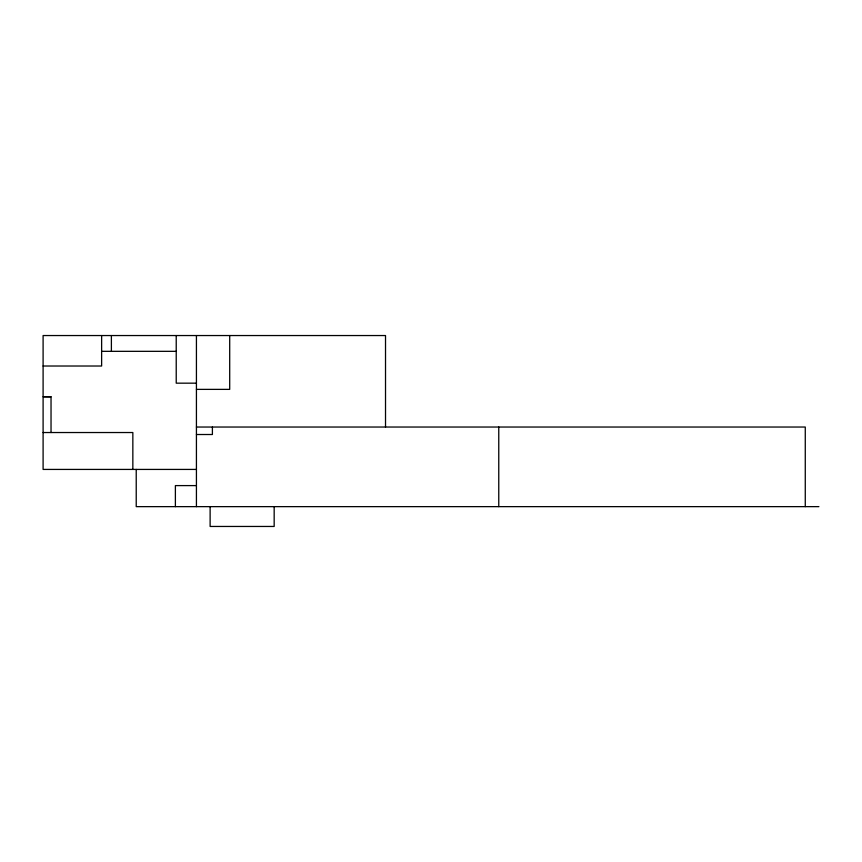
<?xml version="1.0" encoding="UTF-8"?>
<svg xmlns="http://www.w3.org/2000/svg" width="862" height="862" viewBox="0 0 862 862"><rect width="100%" height="100%" fill="white"/><g stroke="black" fill="none" stroke-linecap="round" stroke-linejoin="round"><path stroke-width="1.29" d="M101.63 351.33L176.225 351.33M43.1 366.016L101.63 366.016L101.63 335.544M196.428 383.17L176.225 383.17L176.225 335.544M196.428 389.376L229.701 389.376L229.701 335.544M51.03 396.757L43.1 396.757L51.03 396.843L51.03 432.53M196.428 427.035L805.27 427.035L805.27 506.64M43.1 432.53L132.845 432.53L132.845 469.424M196.428 434.513L212.397 434.513L212.397 427.035M196.428 469.424L43.1 469.424L43.1 335.544L385.519 335.544L385.519 427.035M196.428 485.597L175.385 485.597L175.385 506.64M818.9 506.64L136.228 506.64L136.228 469.424M498.764 427.035L498.764 506.64M274.17 506.64L274.17 526.456L210.123 526.456L210.123 506.64M196.428 335.544L196.428 506.64M111.392 335.544L111.392 351.33"/></g></svg>
